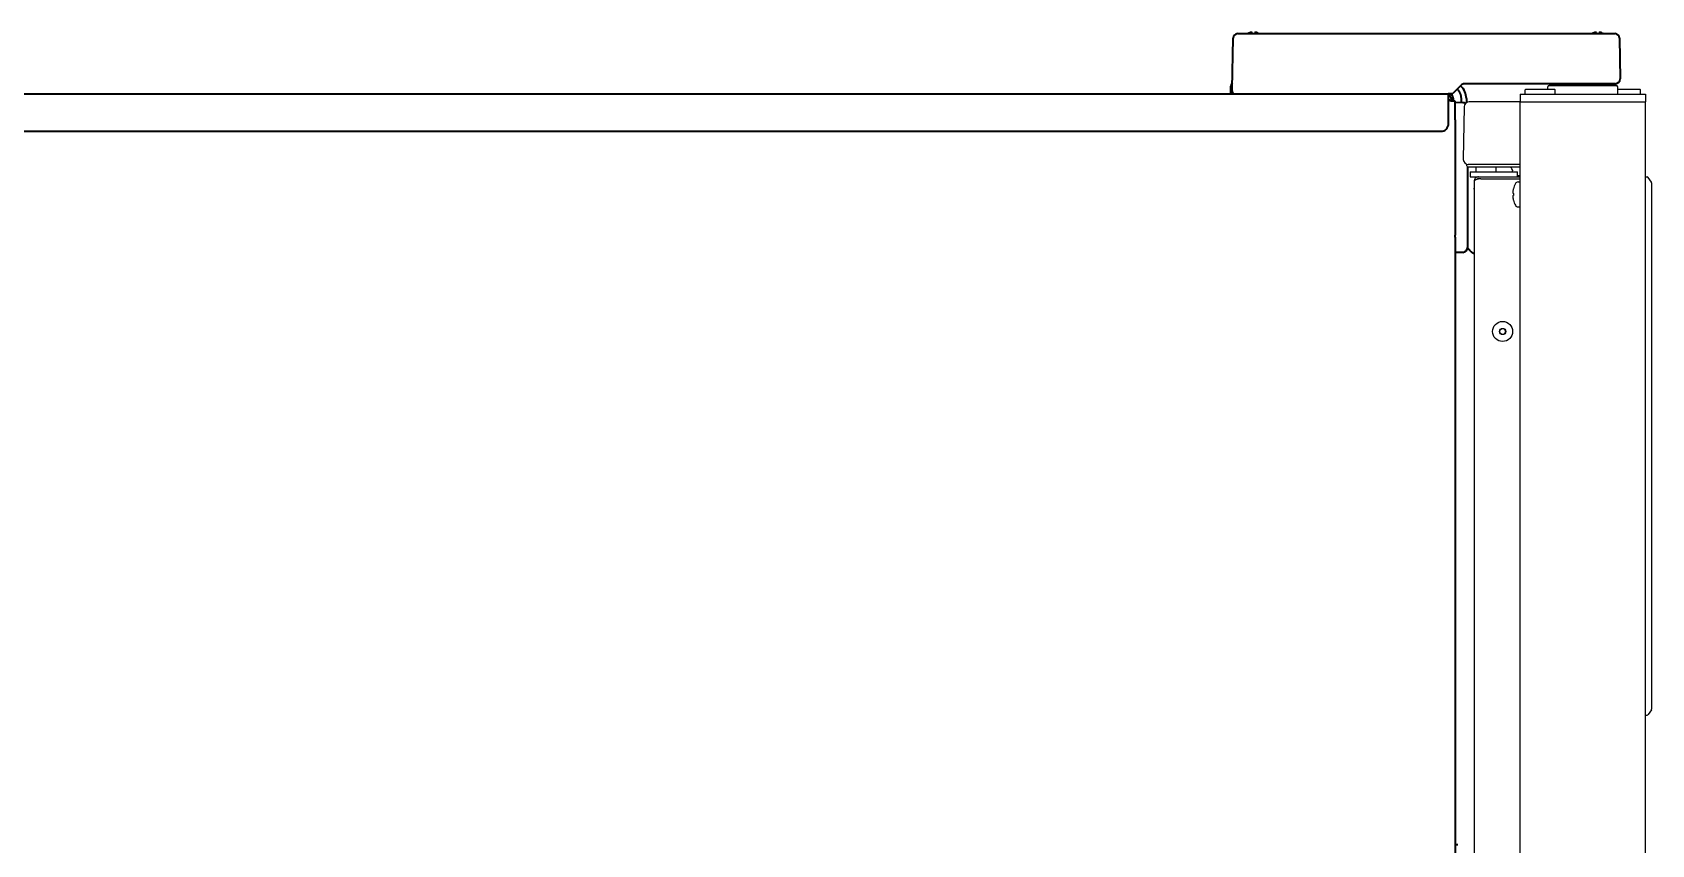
# Model space of a CAD drawing. Extents: x 5819 to 10669, y -850 to 3566.
# Drawn here: x 9966 to 10613, y 1788 to 2113 of the extents above; entities that cross this region are included whole.
import ezdxf

# ---------------------------------------------------------------- set-up
doc = ezdxf.new("R2010")
doc.units = 0
doc.header["$LTSCALE"] = 5
doc.layers.add('1', color=7, linetype='CONTINUOUS', true_color=0xffffff)
doc.layers.add('GEOM', color=7, linetype='CONTINUOUS')

msp = doc.modelspace()

# ---------------------------------------------------------------- linework, layer by layer
at = {"layer": '1', "color": 7, "linetype": 'Continuous', "lineweight": 35}
for p, q in [((10445.27, 2090.33), (10445.62, 2110.46)), ((10447.52, 2112.33), (10452.62, 2112.33)), ((10452.62, 2112.33), (10532.46, 2112.33)), ((10532.46, 2112.33), (10536.46, 2112.33)), ((10536.46, 2112.33), (10592.99, 2112.33)), ((10592.99, 2112.33), (10598.09, 2112.33)), ((10599.99, 2110.46), (10600.27, 2094.33)), ((10444.72, 2088.33), (10444.78, 2091.36)), ((10445.33, 2088.81), (10445.27, 2090.33)), ((10536.69, 2091.74), (10533.42, 2088.47)), ((10593.27, 2092.33), (10538.1, 2092.33)), ((10593.27, 2092.33), (10538.1, 2092.33)), ((10598.72, 2091.58), (10571.83, 2091.58)), ((10598.27, 2092.33), (10593.27, 2092.33)), ((10598.27, 2092.33), (10593.27, 2092.33)), ((10600.27, 2094.33), (10600.27, 2094.26)), ((9517.47, 2088.33), (10531.47, 2088.33)), ((10533.07, 2088.33), (10531.49, 2088.33)), ((10531.67, 2086.43), (10531.67, 2088.33)), ((10531.67, 2076.32), (10531.67, 2086.43)), ((10534.27, 2085.33), (10532.47, 2085.33)), ((10532.67, 2086.53), (10532.67, 2085.33)), ((10533.47, 2086.53), (10533.47, 2085.33)), ((10534.27, 2078.67), (10534.27, 2085.33)), ((10537.34, 2084.72), (10534.27, 2084.83)), ((10536.8, 2084.74), (10536.79, 2086.39)), ((10538.79, 2086.39), (10538.8, 2084.73)), ((10534.27, 2077.83), (10534.27, 2078.67)), ((10534.27, 2077.83), (10534.27, 2031.82)), ((9520.47, 2073.33), (10528.67, 2073.33)), ((10539.27, 2059.11), (10539.27, 2031.93)), ((10534.27, 2031.03), (10534.27, 2031.82)), ((10534.27, 2030.99), (10534.27, 1373.93)), ((10539.27, 2031.93), (10539.27, 2026.93)), ((10537.34, 2024.93), (10534.27, 2024.83)), ((10534.27, 1788.33), (10535.34, 1788.29))]:
    msp.add_line(p, q, dxfattribs=at)
for centre, radius, start, end in [((10447.52, 2110.43), 1.9, 90, 179), ((10598.09, 2110.43), 1.9, 1, 90), ((10446.78, 2091.33), 2, 136.94318, 179), ((10445.83, 2088.83), 0.5, 182, 270), ((10531.79, 2086.36), 5, 23.16785, 48.91279), ((10531.79, 2086.33), 7, 23.25126, 47.99625), ((10538.1, 2090.33), 2, 90, 135), ((10531.79, 2086.33), 7, 0.5, 23.25126), ((10572.82, 2089.33), 3, 48.59005, 90), ((10597.72, 2089.33), 3, 90, 131.40995), ((10598.27, 2094.33), 2, 270, 358), ((10531.67, 2086.53), 1.8, 0, 90), ((10531.67, 2086.53), 1, 0, 90), ((10533.07, 2088.83), 0.5, 270, 315), ((10531.79, 2086.34), 5, 0.5, 23.35159), ((10537.27, 2082.72), 2, 55.66439, 88), ((10537.27, 2026.93), 2, 272, 0)]:
    msp.add_arc(centre, radius, start, end, dxfattribs=at)
msp.add_ellipse((10528.67, 2076.32), major_axis=(-3, 0), ratio=0.99863, start_param=1.570796, end_param=3.141593, dxfattribs=at)
for points in [[(10452.77, 2112.82), (10452.72, 2112.81), (10452.61, 2112.78), (10452.45, 2112.73), (10452.29, 2112.67), (10452.13, 2112.61), (10451.98, 2112.54), (10451.83, 2112.47), (10451.66, 2112.38), (10451.54, 2112.31), (10451.47, 2112.27)], [(10453.27, 2112.82), (10453.25, 2112.82), (10453.2, 2112.83), (10453.13, 2112.84), (10453.06, 2112.84), (10452.99, 2112.84), (10452.92, 2112.84), (10452.84, 2112.83), (10452.8, 2112.82), (10452.77, 2112.82)], [(10454.77, 2112.82), (10454.75, 2112.83), (10454.7, 2112.83), (10454.62, 2112.84), (10454.55, 2112.84), (10454.48, 2112.84), (10454.41, 2112.84), (10454.34, 2112.83), (10454.3, 2112.82), (10454.27, 2112.82)], [(10454.27, 2112.82), (10454.27, 2112.81), (10454.27, 2112.78), (10454.27, 2112.73), (10454.27, 2112.67), (10454.27, 2112.61), (10454.27, 2112.54), (10454.27, 2112.47), (10454.27, 2112.38), (10454.27, 2112.31), (10454.27, 2112.27)], [(10590.77, 2112.82), (10590.75, 2112.82), (10590.7, 2112.83), (10590.63, 2112.84), (10590.56, 2112.84), (10590.49, 2112.84), (10590.42, 2112.84), (10590.34, 2112.83), (10590.3, 2112.82), (10590.27, 2112.82)], [(10592.27, 2112.82), (10592.25, 2112.83), (10592.2, 2112.83), (10592.12, 2112.84), (10592.05, 2112.84), (10591.98, 2112.84), (10591.91, 2112.84), (10591.84, 2112.83), (10591.8, 2112.82), (10591.77, 2112.82)], [(10591.77, 2112.82), (10591.77, 2112.81), (10591.77, 2112.78), (10591.77, 2112.73), (10591.77, 2112.67), (10591.77, 2112.61), (10591.77, 2112.54), (10591.77, 2112.47), (10591.77, 2112.38), (10591.77, 2112.31), (10591.77, 2112.27)]]:
    msp.add_open_spline(points, degree=3, dxfattribs=at)
for points, knots in [([(10453.27, 2112.27), (10453.27, 2112.4), (10453.27, 2112.5), (10453.27, 2112.64), (10453.27, 2112.68), (10453.27, 2112.76), (10453.27, 2112.79), (10453.27, 2112.82)], [0, 0, 0, 0, 0.5, 0.5, 0.75, 0.75, 1, 1, 1, 1]), ([(10456.07, 2112.27), (10455.87, 2112.4), (10455.66, 2112.5), (10455.34, 2112.64), (10455.23, 2112.68), (10455, 2112.76), (10454.89, 2112.79), (10454.77, 2112.82)], [0, 0, 0, 0, 0.5, 0.5, 0.75, 0.75, 1, 1, 1, 1]), ([(10590.27, 2112.82), (10590.22, 2112.81), (10590.11, 2112.78), (10589.95, 2112.73), (10589.79, 2112.67), (10589.63, 2112.61), (10589.48, 2112.54), (10589.33, 2112.47), (10589.19, 2112.4), (10589.1, 2112.35), (10589.08, 2112.33)], [0, 0, 0, 0, 0.134115, 0.26823, 0.402345, 0.53646, 0.670575, 0.80469, 0.938805, 1, 1, 1, 1]), ([(10590.77, 2112.27), (10590.77, 2112.4), (10590.77, 2112.5), (10590.77, 2112.64), (10590.77, 2112.68), (10590.77, 2112.76), (10590.77, 2112.79), (10590.77, 2112.82)], [0, 0, 0, 0, 0.5, 0.5, 0.75, 0.75, 1, 1, 1, 1]), ([(10593.57, 2112.27), (10593.37, 2112.4), (10593.16, 2112.5), (10592.84, 2112.64), (10592.73, 2112.68), (10592.5, 2112.76), (10592.39, 2112.79), (10592.27, 2112.82)], [0, 0, 0, 0, 0.5, 0.5, 0.75, 0.75, 1, 1, 1, 1]), ([(10532.47, 2085.33), (10532.39, 2085.44), (10532.31, 2085.56), (10532.14, 2085.79), (10532.06, 2085.91), (10531.89, 2086.12), (10531.81, 2086.23), (10531.7, 2086.36), (10531.67, 2086.39), (10531.64, 2086.42)], [0, 0, 0, 0, 0.300967, 0.300967, 0.601933, 0.601933, 0.9029, 0.9029, 1, 1, 1, 1])]:
    msp.add_open_spline(points, degree=3, knots=knots, dxfattribs=at)
for points, weights in [([(10539.28, 2026.69), (10539.48, 2026.48), (10539.67, 2026.27), (10539.85, 2026.05), (10540.04, 2025.83)], [0.537642493061, 0.538268524972, 0.538987019096, 0.539797975432, 0.54070139398]), ([(10540.04, 2025.83), (10540.42, 2025.41), (10540.85, 2025.04), (10541.34, 2024.73), (10541.87, 2024.48)], [0.54070139398, 0.52575195605, 0.514238139797, 0.506159945223, 0.501517372327])]:
    msp.add_rational_spline(points, weights, degree=4, dxfattribs=at)
at = {"layer": 'GEOM', "color": 7, "linetype": 'Continuous'}
for p, q in [((10562.52, 2090.08), (10562.27, 2089.83)), ((10562.27, 2088.33), (10562.27, 2089.83)), ((10562.52, 2090.08), (10574.02, 2090.08)), ((10571.31, 2090.08), (10571.33, 2091.08)), ((10571.83, 2091.58), (10598.72, 2091.58)), ((10574.02, 2090.08), (10574.27, 2089.83)), ((10574.27, 2088.33), (10574.27, 2089.83)), ((10599.27, 2088.08), (10599.22, 2091.08)), ((10599.24, 2090.08), (10608.02, 2090.08)), ((10608.02, 2090.08), (10608.27, 2089.83)), ((10608.27, 2088.33), (10608.27, 2089.83)), ((10537.92, 2083.11), (10537.56, 2062.11)), ((10539.91, 2085.08), (10539.87, 2085.08)), ((10539.94, 2085.08), (10539.9, 2085.08)), ((10539.93, 2085.08), (10539.91, 2085.08)), ((10539.93, 2085.08), (10539.93, 2085.08)), ((10539.93, 2085.08), (10539.93, 2085.08)), ((10539.94, 2085.08), (10539.93, 2085.08)), ((10539.95, 2085.08), (10539.94, 2085.08)), ((10560.27, 2085.08), (10539.95, 2085.08)), ((10539.95, 2085.08), (10539.95, 2085.08)), ((10560.27, 2088.08), (10560.27, 2085.08)), ((10560.27, 2088.08), (10610.27, 2088.08)), ((10560.27, 1400.58), (10560.27, 2085.08)), ((10560.27, 2085.08), (10610.27, 2085.08)), ((10562.4, 2088.2), (10562.27, 2088.33)), ((10574.02, 2088.08), (10574.27, 2088.33)), ((10608.02, 2088.08), (10608.27, 2088.33)), ((10610.27, 2088.08), (10610.27, 2085.08)), ((10610.27, 1400.58), (10610.27, 2085.08)), ((10537.56, 2062.11), (10537.56, 2062.04)), ((10539.02, 2059.48), (10539.02, 2059.87)), ((10539.42, 2059.08), (10560.27, 2059.08)), ((10560.27, 2060.08), (10539.56, 2060.08)), ((10540.27, 2057.13), (10540.27, 2055.13)), ((10540.27, 2057.13), (10559.27, 2057.13)), ((10542.52, 2059.08), (10542.52, 2057.13)), ((10550.52, 2059.08), (10550.52, 2057.13)), ((10557.27, 2057.73), (10557.27, 2057.53)), ((10559.27, 2055.13), (10559.27, 2057.13)), ((10540.27, 2055.13), (10543.67, 2055.13)), ((10541.87, 2053.24), (10541.87, 2053.17)), ((10541.87, 2053.24), (10541.88, 2053.24)), ((10541.87, 2053.08), (10541.87, 1447.06)), ((10543.12, 2055.04), (10543.12, 2055.13)), ((10543.12, 2054.11), (10543.12, 2054.17)), ((10543.67, 2055.13), (10560.27, 2055.13)), ((10544.57, 2054.33), (10543.67, 2054.33)), ((10544.57, 2054.33), (10560.27, 2054.33)), ((10557.57, 2050.38), (10557.58, 2050.38)), ((10560.27, 2055.58), (10559.27, 2055.58)), ((10559.48, 2053.08), (10560.27, 2053.08)), ((10610.27, 1840.08), (10610.27, 2055.08)), ((10610.27, 2055.08), (10611.01, 2055.08)), ((10612.69, 2053), (10611.42, 2054.86)), ((10612.77, 2052.72), (10612.77, 1842.43)), ((10557.33, 2047.5), (10557.31, 2047.48)), ((10557.58, 2045.78), (10557.57, 2045.78)), ((10559.48, 2043.08), (10560.27, 2043.08)), ((10610.27, 1840.08), (10611.01, 1840.08)), ((10612.69, 1842.15), (10611.42, 1840.29))]:
    msp.add_line(p, q, dxfattribs=at)
msp.add_lwpolyline([(10538.78, 2060.23), (10538.92, 2060.13), (10539.01, 2059.97), (10539.02, 2059.87)], dxfattribs=at)
for radius in [4, 1.25, 1.15]:
    msp.add_circle((10553.27, 1993.33), radius, dxfattribs=at)
for centre, radius, start, end in [((10571.83, 2091.08), 0.5, 90, 179), ((10598.72, 2091.08), 0.5, 1, 90), ((10539.92, 2083.08), 2, 90, 179), ((10539.56, 2062.08), 2, 180.99997, 270), ((10539.42, 2059.48), 0.4, 180, 270), ((10553.07, 2055.51), 4.8, 30.30118, 48.3323), ((10556.87, 2057.53), 0.4, 270, 0), ((10556.87, 2057.73), 0.4, 0, 30.30118), ((10542.74, 2051.58), 1.5, 225, 233.9856), ((10543.67, 2053.33), 1.8, 90, 182.86241), ((10542.77, 2053.08), 0.905, 175.0227, 179.99375), ((10543.67, 2053.33), 1, 90, 131.09983), ((10544.57, 2050.33), 4, 90, 103.10366), ((10566.25, 2048.15), 8.95, 167.37435, 175.80077), ((10566.24, 2048.15), 8.95, 165.60565, 167.36916), ((10566.36, 2048.08), 9.08, 151.39794, 165.3324), ((10559.48, 2051.83), 1.25, 90, 151.39794), ((10611.01, 2054.58), 0.5, 34.28688, 90), ((10612.27, 2052.72), 0.5, 0, 34.28688), ((10566.23, 2048.15), 8.94, 175.80709, 176.64973), ((10566.23, 2048), 8.94, 183.35027, 184.19291), ((10566.25, 2048), 8.95, 184.19923, 192.62565), ((10566.24, 2048), 8.95, 192.63084, 194.39435), ((10566.36, 2048.08), 8.79, 177.39099, 182.60901), ((10566.36, 2048.08), 9.08, 194.6676, 208.60206), ((10559.48, 2044.33), 1.25, 208.60206, 270), ((10611.01, 1840.58), 0.5, 270, 325.71312), ((10612.27, 1842.43), 0.5, 325.71312, 0)]:
    msp.add_arc(centre, radius, start, end, dxfattribs=at)
for points, knots in [([(10543.01, 2054.08), (10542.85, 2054.04), (10542.62, 2053.96), (10542.35, 2053.82), (10542.14, 2053.69), (10541.98, 2053.51), (10541.89, 2053.31), (10541.87, 2053.21), (10541.87, 2053.15)], [0, 0, 0, 0, 0.315781, 0.454795, 0.580363, 0.797415, 0.897982, 1, 1, 1, 1]), ([(10543.67, 2054.22), (10543.61, 2054.21), (10543.39, 2054.17), (10543.17, 2054.12), (10543.01, 2054.08)], [0, 0, 0, 0, 0.255311, 1, 1, 1, 1]), ([(10557.58, 2047.68), (10557.55, 2047.66), (10557.46, 2047.62), (10557.37, 2047.56), (10557.33, 2047.5)], [0, 0, 0, 0, 0.314454, 1, 1, 1, 1])]:
    msp.add_open_spline(points, degree=3, knots=knots, dxfattribs=at)
for points in [[(10557.31, 2048.68), (10557.32, 2048.67), (10557.32, 2048.66), (10557.33, 2048.65)], [(10557.33, 2048.65), (10557.39, 2048.57), (10557.49, 2048.52), (10557.58, 2048.48)]]:
    msp.add_open_spline(points, degree=3, dxfattribs=at)

doc.saveas('drawing.dxf')
